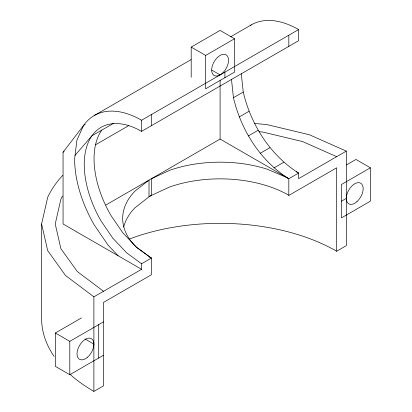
<?xml version="1.0" encoding="UTF-8"?>
<svg xmlns="http://www.w3.org/2000/svg" width="412" height="412" viewBox="0 0 412 412"><rect width="100%" height="100%" fill="white"/><g stroke="black" fill="none" stroke-linecap="round" stroke-linejoin="round"><path stroke-width="0.62" d="M54.096 356.395A178.484 103.046 0 0 1 41.612 318.533L41.612 223.974L47.694 197.302A178.484 103.046 0 0 1 62.706 175.373M250.213 25.518A94.693 54.672 60 0 1 298.612 29.571L298.612 40.695L141.579 131.361A81.066 46.803 60 0 0 88.616 141.646A81.066 46.803 60 0 0 101.043 220.956L112.914 238.327L126.742 252.922L141.579 263.742L141.579 269.309L63.057 223.974L63.057 152.219L83.59 125.413L85.258 124.45M75.051 155.334L91.933 135.795L113.418 123.389M129.61 238.97A164.862 95.182 0 0 1 336.671 251.232L336.671 167.797L288.817 195.422L288.817 178.736L287.607 177.866L267.131 169.157A97.417 56.243 0 0 0 169.729 170.269L151.374 178.736L151.374 195.422L149.015 196.787L134.786 207.947A97.417 56.243 0 0 0 123.688 227.027M191.194 77.255L191.194 47.092L220.096 30.406L234.546 38.749L234.546 72.121L205.645 88.807L205.645 55.435L234.546 38.749M94.23 115.545L191.127 59.606M230.663 36.776L251.268 24.88M63.057 152.219L64.169 151.575M95.455 144.833L128.843 125.557M118.126 255.77L108.099 245.181L94.23 224.89A94.693 54.672 60 0 1 74.618 158.893L76.9 140.198L83.59 125.413A94.693 54.672 60 0 1 141.579 120.237L298.612 29.571M243.245 92.051C250.903 124.589 270.061 155.067 298.612 173.081L288.817 178.736C260.26 160.726 241.102 130.249 233.444 97.711L243.245 92.051L241.293 73.789M239.171 116.977L248.972 111.322M105.884 205.001L220.096 139.06L288.817 178.736M248.282 135.95L258.082 130.29M260.152 153.321L269.953 147.666M273.98 167.916L283.78 162.256M141.579 263.742L151.374 258.087L136.542 247.267L122.714 232.672L110.843 215.296A81.066 46.803 60 0 1 101.733 130.135M149.015 196.787L149.015 180.101L134.786 191.256A97.417 56.243 0 0 0 136.707 247.488L151.374 258.087L151.374 274.773L103.52 302.403L103.52 385.838L93.89 391.4L93.89 296.841L141.579 269.309M336.671 251.232L346.307 245.67L346.307 151.106L298.612 178.643L298.612 173.081L296.398 171.799M103.52 355.247L69.803 374.714L55.352 366.371L55.352 332.994L81.473 317.915M346.492 164.908L355.937 159.454L370.388 167.797L370.388 201.169L341.486 217.855L341.486 184.483L370.388 167.797M55.352 332.994L69.803 341.337L103.52 321.87M341.486 201.169L346.307 198.388M149.865 196.122L169.729 186.955A97.417 56.243 0 0 1 287.607 194.552L288.817 195.422M254.256 123.523L266.291 124.439L309.34 134.734L346.307 151.106M258.932 131.742L262.763 132.036L302.526 141.543L336.671 156.668M191.194 47.092L205.645 55.435M211.758 70.091L220.096 74.902M149.159 256.81L151.374 258.087M84.996 338.983L93.89 344.118M103.52 291.279L77.322 271.565L60.852 248.611L55.234 223.974L60.852 199.341A164.862 95.182 0 0 1 62.464 196.097M93.89 296.841L65.523 275.499L47.694 250.645L41.612 223.974M231.493 79.449L233.444 97.711M288.817 35.226L288.817 46.355M224.911 72.121L224.911 77.683M220.096 80.464L220.096 139.06M151.374 114.577L151.374 125.701M141.579 120.237L141.579 131.361M98.705 324.651L98.705 358.028M69.803 341.337L69.803 374.714M93.89 391.4A178.484 103.046 0 0 1 69.834 374.148M222.279 73.31A11.922 6.886 -60 0 0 226.059 54.842A11.922 6.886 -60 0 0 211.953 67.352A11.922 6.886 -60 0 0 222.279 73.31M87.638 357.132A11.922 6.886 -60 0 0 91.418 338.664A11.922 6.886 -60 0 0 77.317 351.168A11.922 6.886 -60 0 0 87.638 357.132M356.916 201.664A11.922 6.886 -60 0 0 360.696 183.196A11.922 6.886 -60 0 0 346.59 195.705A11.922 6.886 -60 0 0 356.916 201.664"/></g></svg>
